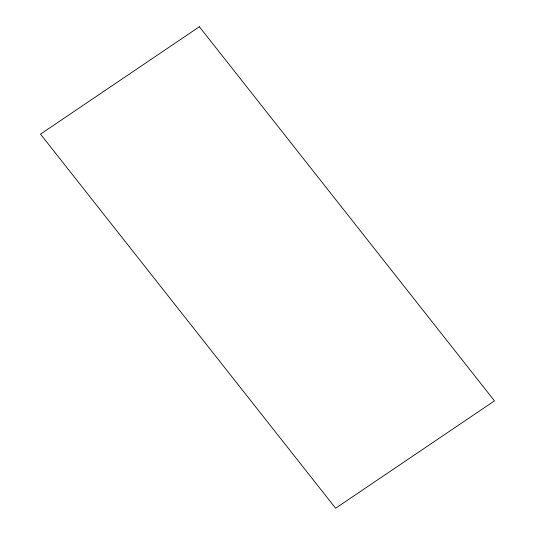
<?xml version="1.0" encoding="UTF-8"?>
<svg xmlns="http://www.w3.org/2000/svg" width="535" height="535" viewBox="0 0 535 535"><rect width="100%" height="100%" fill="white"/><g stroke="black" fill="none" stroke-linecap="round" stroke-linejoin="round"><path stroke-width="0.8" d="M199.368 26.75L40.52 134.138L335.632 508.25L494.48 400.862L199.368 26.75"/></g></svg>
